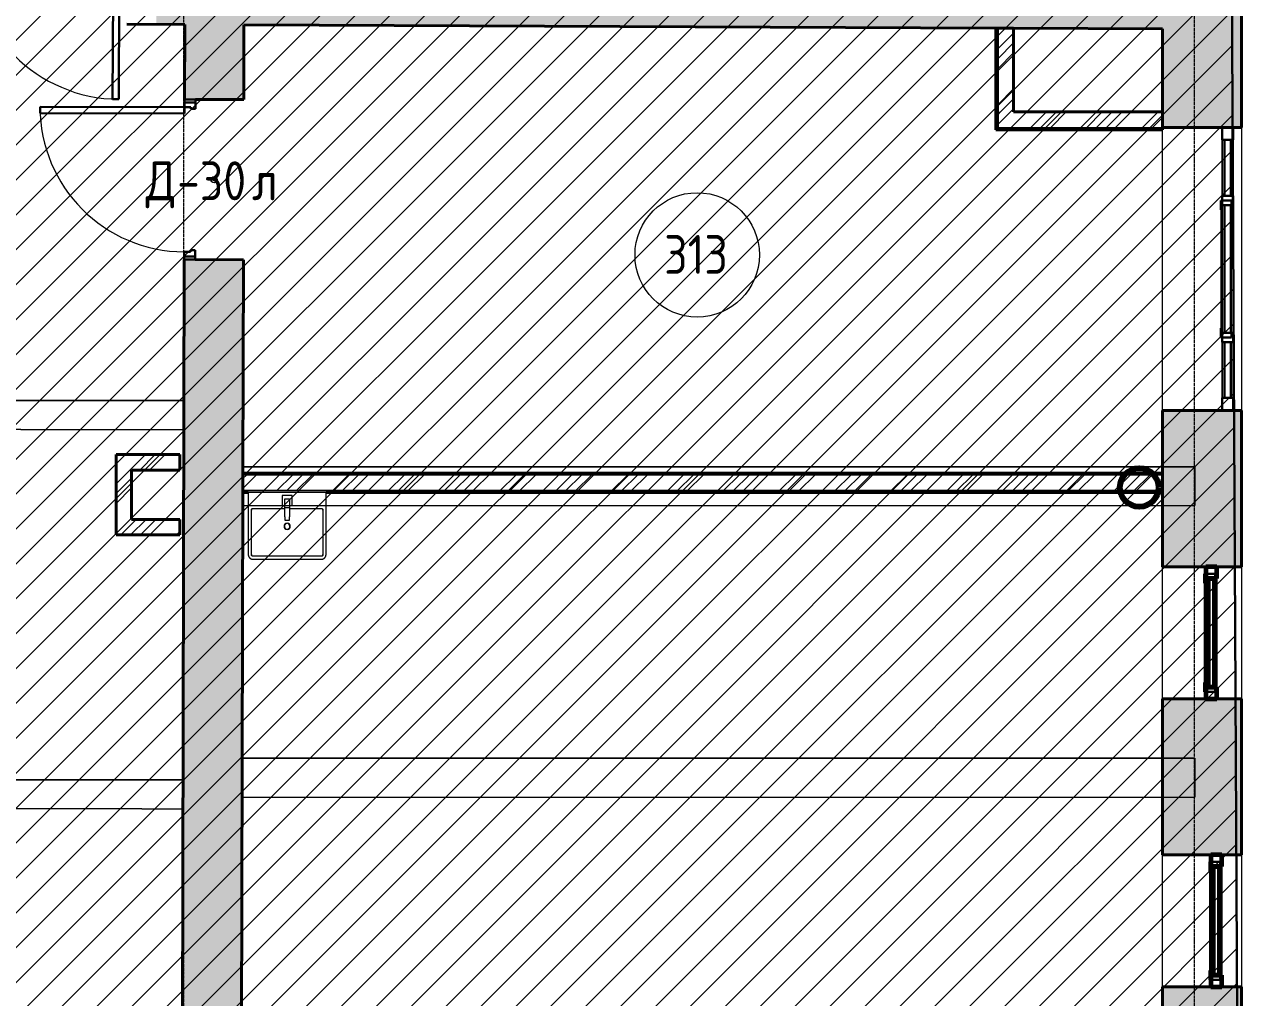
# Model space of a CAD drawing. Header units: millimetres. Extents: x -11886 to 379896, y -8130 to 47743.
# Drawn here: x 264362 to 272191, y 14271 to 20533 of the extents above; entities that cross this region are included whole.
import ezdxf

# ---------------------------------------------------------------- set-up
doc = ezdxf.new("R2010")
doc.units = ezdxf.units.MM
for name, pattern in [('ADSK_Линия сетки', [25, 20, -2.5, 0, -2.5]), ('ADSK_Сверху', [4.5, 3, -1.5]), ('ADSK_Снесено', [4.5, 3, -1.5])]:
    doc.linetypes.add(name, pattern=pattern)
for name, color, linetype, lineweight, true_color in [('_ Окна', 5, 'Continuous', 30, 0x0000ff), ('Витраж', 5, 'Continuous', 18, 0x0000ff), ('Двери', 5, 'Continuous', 18, 0x0000ff), ('Окна', 5, 'Continuous', 18, 0x0000ff), ('Панели витража', 5, 'Continuous', 18, 0x0000ff), ('планы со стояками отопление_dwg', 7, 'Continuous', 9, 0x767676), ('Сантехника', 5, 'Continuous', 18, 0x0000ff), ('Стены внутренние', 5, 'Continuous', 18, 0x0000ff), ('Стены наружные', 1, 'ADSK_Снесено', 18, 0xff0000), ('Стены штриховка', 5, 'Continuous', 18, 0x0000ff)]:
    doc.layers.add(name, color=color, linetype=linetype, lineweight=lineweight, true_color=true_color)
for name, color, linetype, lineweight in [('Каркас', 7, 'Continuous', 18), ('Марки дверей', 7, 'Continuous', 20), ('Марки помещений', 7, 'Continuous', 20), ('Оси', 7, 'Continuous', 9), ('стояки', 7, 'Continuous', 9)]:
    doc.layers.add(name, color=color, linetype=linetype, lineweight=lineweight)
doc.styles.add('GOST Common_2', font='GOST_Common.ttf', dxfattribs={"width": 0.9, "height": 250})
pattern_1 = [(45, (215977.25, 150), (-179.6051, 179.6051), []), (45, (216040.75, 150), (0, 359.2102), []), (45, (215913.75, 150), (0, 359.2102), [])]

# ---------------------------------------------------------------- blocks, each defined once
blk = doc.blocks.new('Прямоугольный импост - 70х20_60мм-1225109-03 План 3-го этажа')
at = {"layer": 'Витраж', "color": 161, "linetype": 'ADSK_Сверху', "true_color": 0xaaaaff}
for p, q in [((39644.1, 2341.7), (39644.1, 2271.7)), ((39724.1, 2341.7), (39644.1, 2341.7)), ((39724.1, 2271.7), (39644.1, 2271.7)), ((40114.1, 2341.7), (40084.1, 2341.7)), ((40114.1, 2271.7), (40084.1, 2271.7))]:
    blk.add_line(p, q, dxfattribs=at)
blk = doc.blocks.new('Прямоугольный импост - 70х20_60мм-1424711-03 План 3-го этажа')
at = {"layer": 'Витраж', "color": 161, "linetype": 'ADSK_Сверху', "true_color": 0xaaaaff}
for p, q in [((-80, 35), (0, 35)), ((0, 35), (0, -35)), ((0, -35), (-80, -35))]:
    blk.add_line(p, q, dxfattribs=at)
blk = doc.blocks.new('Прямоугольный импост - 70х20_60мм-1424712-03 План 3-го этажа')
at = {"layer": 'Витраж', "color": 161, "linetype": 'ADSK_Сверху', "true_color": 0xaaaaff}
for p, q in [((0, 35), (-80, 35)), ((0, -35), (0, 35)), ((-80, -35), (0, -35))]:
    blk.add_line(p, q, dxfattribs=at)
blk = doc.blocks.new('Прямоугольный импост - 70х20_60мм-1225111-03 План 3-го этажа')
at = {"layer": 'Витраж', "color": 161, "linetype": 'ADSK_Сверху', "true_color": 0xaaaaff}
for p, q in [((40144.1, 2341.7), (40114.1, 2341.7)), ((40144.1, 2271.7), (40114.1, 2271.7)), ((40994.1, 2341.7), (40964.1, 2341.7)), ((40994.1, 2271.7), (40964.1, 2271.7))]:
    blk.add_line(p, q, dxfattribs=at)
blk = doc.blocks.new('Витраж-тент со смещением вовне - 60мм 30 сдвиг-1466942-03 План 3-го этажа')
at = {"layer": '_ Окна', "color": 161, "linetype": 'ADSK_Сверху', "true_color": 0xaaaaff}
for p, q in [((-440, 25), (-440, -45)), ((-440, 25), (-410, 25)), ((-440, -45), (-440, 25)), ((440, 25), (410, 25)), ((440, -45), (440, 25)), ((440, -45), (440, 25)), ((-380, -45), (-440, -45)), ((-380, -35), (-380, -45)), ((380, -35), (380, -45)), ((380, -45), (440, -45))]:
    blk.add_line(p, q, dxfattribs=at)
at = {"layer": 'Окна', "color": 161, "linetype": 'ADSK_Сверху', "true_color": 0xaaaaff}
blk.add_line((-380, -45), (380, -45), dxfattribs=at)
blk = doc.blocks.new('Прямоугольный импост - 70х20_60мм-1225113-03 План 3-го этажа')
at = {"layer": 'Витраж', "color": 161, "linetype": 'ADSK_Сверху', "true_color": 0xaaaaff}
for p, q in [((41024.1, 2341.7), (40994.1, 2341.7)), ((41024.1, 2271.7), (40994.1, 2271.7)), ((41464.1, 2341.7), (41384.1, 2341.7)), ((41464.1, 2271.7), (41384.1, 2271.7)), ((41464.1, 2271.7), (41464.1, 2341.7))]:
    blk.add_line(p, q, dxfattribs=at)
blk = doc.blocks.new('Прямоугольный импост - 70х60мм-1424709-03 План 3-го этажа')
at = {"layer": 'Витраж', "color": 161, "linetype": 'ADSK_Сверху', "true_color": 0xaaaaff}
for p, q in [((-30, 35), (30, 35)), ((30, -35), (-30, -35))]:
    blk.add_line(p, q, dxfattribs=at)
blk = doc.blocks.new('Прямоугольный импост - 70х60мм-1225009-03 План 3-го этажа')
at = {"layer": 'Витраж', "color": 161, "linetype": 'ADSK_Сверху', "true_color": 0xaaaaff}
for p, q in [((41024.1, 2341.7), (41024.1, 2271.7)), ((41384.1, 2341.7), (41024.1, 2341.7)), ((41384.1, 2271.7), (41024.1, 2271.7)), ((41384.1, 2271.7), (41384.1, 2341.7))]:
    blk.add_line(p, q, dxfattribs=at)
blk = doc.blocks.new('Прямоугольный импост - 70х60мм-1242018-03 План 3-го этажа')
at = {"layer": 'Витраж', "color": 161, "linetype": 'ADSK_Сверху', "true_color": 0xaaaaff}
for p, q in [((40144.1, 2341.7), (40144.1, 2271.7)), ((40964.1, 2341.7), (40144.1, 2341.7)), ((40964.1, 2271.7), (40144.1, 2271.7)), ((40964.1, 2271.7), (40964.1, 2341.7))]:
    blk.add_line(p, q, dxfattribs=at)
blk = doc.blocks.new('Витраж-тент со смещением вовне - 60мм 30 сдвиг-1466964-03 План 3-го этажа')
at = {"layer": '_ Окна', "color": 161, "linetype": 'ADSK_Сверху', "true_color": 0xaaaaff}
for p, q in [((-379, 25), (-379, -45)), ((-379, 25), (-349, 25)), ((-379, -45), (-379, 25)), ((379, 25), (349, 25)), ((379, -45), (379, 25)), ((379, -45), (379, 25)), ((-319, -45), (-379, -45)), ((-319, -35), (-319, -45)), ((319, -35), (319, -45)), ((319, -45), (379, -45))]:
    blk.add_line(p, q, dxfattribs=at)
at = {"layer": 'Окна', "color": 161, "linetype": 'ADSK_Сверху', "true_color": 0xaaaaff}
blk.add_line((-319, -45), (319, -45), dxfattribs=at)
blk = doc.blocks.new('Прямоугольный импост - 70х20_56мм-1425354-03 План 3-го этажа')
at = {"layer": 'Витраж', "color": 161, "linetype": 'ADSK_Сверху', "true_color": 0xaaaaff}
for p, q in [((479.7, 2156.6), (409.7, 2156.6)), ((409.7, 2080.6), (409.7, 2156.6)), ((479.7, 2080.6), (479.7, 2156.6)), ((409.7, 1306.6), (409.7, 1382.6)), ((479.7, 1306.6), (479.7, 1382.6)), ((409.7, 1306.6), (479.7, 1306.6))]:
    blk.add_line(p, q, dxfattribs=at)
blk = doc.blocks.new('Прямоугольный импост - 70х20_56мм-1424848-03 План 3-го этажа')
at = {"layer": 'Витраж', "color": 161, "linetype": 'ADSK_Сверху', "true_color": 0xaaaaff}
for p, q in [((-76, 35), (0, 35)), ((0, 35), (0, -35)), ((0, -35), (-76, -35))]:
    blk.add_line(p, q, dxfattribs=at)
blk = doc.blocks.new('Прямоугольный импост - 70х20_56мм-1424849-03 План 3-го этажа')
at = {"layer": 'Витраж', "color": 161, "linetype": 'ADSK_Сверху', "true_color": 0xaaaaff}
for p, q in [((0, 35), (-76, 35)), ((0, -35), (0, 35)), ((-76, -35), (0, -35))]:
    blk.add_line(p, q, dxfattribs=at)
blk = doc.blocks.new('Прямоугольный импост - 70х60мм-1425356-03 План 3-го этажа')
at = {"layer": 'Витраж', "color": 161, "linetype": 'ADSK_Сверху', "true_color": 0xaaaaff}
for p, q in [((479.7, 2080.6), (409.7, 2080.6)), ((409.7, 1382.6), (409.7, 2080.6)), ((479.7, 1382.6), (479.7, 2080.6)), ((409.7, 1382.6), (479.7, 1382.6))]:
    blk.add_line(p, q, dxfattribs=at)
blk = doc.blocks.new('Системная панель - _AR_Стекло_40мм_привязка по центру-V186-03 План 3-го этажа')
at = {"layer": 'Панели витража', "lineweight": 30}
for p, q in [((180, 20), (-180, 20)), ((-180, 20), (-180, -20)), ((180, -20), (180, 20)), ((-180, -20), (180, -20))]:
    blk.add_line(p, q, dxfattribs=at)
blk = doc.blocks.new('Прямоугольный импост - 70х40_60мм-V10-03 План 3-го этажа')
at = {"layer": 'Витраж'}
for p, q in [((41024.1, 2341.7), (41384.1, 2341.7)), ((41024.1, 2271.7), (41384.1, 2271.7))]:
    blk.add_line(p, q, dxfattribs=at)
blk = doc.blocks.new('Прямоугольный импост - 70х20_60мм-V187-03 План 3-го этажа')
at = {"layer": 'Витраж', "lineweight": 30}
for p, q in [((-80, 35), (0, 35)), ((-80, -35), (-80, 35)), ((0, 35), (0, -35)), ((0, -35), (-80, -35))]:
    blk.add_line(p, q, dxfattribs=at)
blk = doc.blocks.new('Прямоугольный импост - 70х20_60мм-V188-03 План 3-го этажа')
at = {"layer": 'Витраж', "lineweight": 30}
for p, q in [((0, 35), (-80, 35)), ((-80, 35), (-80, -35)), ((0, -35), (0, 35)), ((-80, -35), (0, -35))]:
    blk.add_line(p, q, dxfattribs=at)
blk = doc.blocks.new('Прямоугольный импост - 70х40_60мм-V66-03 План 3-го этажа')
at = {"layer": 'Витраж'}
for p, q in [((-6012, 11415.4), (-6012, 11055.4)), ((-5942, 11415.4), (-5942, 11055.4))]:
    blk.add_line(p, q, dxfattribs=at)
blk = doc.blocks.new('Системная панель - _AR_Стекло_40мм_привязка по центру-V190-03 План 3-го этажа')
at = {"layer": 'Панели витража', "lineweight": 30}
for p, q in [((410, 20), (-410, 20)), ((-410, 20), (-410, -20)), ((410, -20), (410, 20)), ((-410, -20), (410, -20))]:
    blk.add_line(p, q, dxfattribs=at)
blk = doc.blocks.new('Прямоугольный импост - 70х40_60мм-1229822-03 План 3-го этажа')
at = {"layer": 'Витраж'}
for p, q in [((40144.1, 2341.7), (40964.1, 2341.7)), ((40144.1, 2271.7), (40964.1, 2271.7))]:
    blk.add_line(p, q, dxfattribs=at)
blk = doc.blocks.new('Прямоугольный импост - 70х60мм-V189-03 План 3-го этажа')
at = {"layer": 'Витраж', "lineweight": 30}
for p, q in [((-30, 35), (30, 35)), ((-30, -35), (-30, 35)), ((30, 35), (30, -35)), ((30, -35), (-30, -35))]:
    blk.add_line(p, q, dxfattribs=at)
blk = doc.blocks.new('Системная панель - _AR_Стекло_40мм_привязка по центру-V191-03 План 3-го этажа')
at = {"layer": 'Панели витража', "color": 1, "lineweight": 60, "true_color": 0xff0000}
for p, q in [((349, 20), (-349, 20)), ((-349, 20), (-349, -20)), ((349, -20), (349, 20)), ((-349, -20), (349, -20))]:
    blk.add_line(p, q, dxfattribs=at)
blk = doc.blocks.new('Прямоугольный импост - 70х40_56мм-V74-03 План 3-го этажа')
at = {"layer": 'Витраж'}
for p, q in [((-6013.4, 15158.1), (-6013.4, 14460.1)), ((-5943.4, 15158.1), (-5943.4, 14460.1))]:
    blk.add_line(p, q, dxfattribs=at)
blk = doc.blocks.new('Прямоугольный импост - 70х20_56мм-V192-03 План 3-го этажа')
at = {"layer": 'Витраж', "color": 1, "lineweight": 60, "true_color": 0xff0000}
for p, q in [((-76, 35), (0, 35)), ((-76, -35), (-76, 35)), ((0, 35), (0, -35)), ((0, -35), (-76, -35))]:
    blk.add_line(p, q, dxfattribs=at)
blk = doc.blocks.new('Прямоугольный импост - 70х20_56мм-V193-03 План 3-го этажа')
at = {"layer": 'Витраж', "color": 1, "lineweight": 60, "true_color": 0xff0000}
for p, q in [((0, 35), (-76, 35)), ((-76, 35), (-76, -35)), ((0, -35), (0, 35)), ((-76, -35), (0, -35))]:
    blk.add_line(p, q, dxfattribs=at)
blk = doc.blocks.new('Прямоугольный импост - 70х40_56мм-1425355-03 План 3-го этажа')
at = {"layer": 'Витраж'}
for p, q in [((409.7, 2080.6), (409.7, 1382.6)), ((479.7, 2080.6), (479.7, 1382.6))]:
    blk.add_line(p, q, dxfattribs=at)
blk = doc.blocks.new('AC_Дверь_Однопольная - Д-30л 1030х2200h-1983144-03 План 3-го этажа')
at = {"layer": 'Двери', "lineweight": 30}
for p, q in [((465, 1120), (425, 1120)), ((425, 1120), (425, 190)), ((465, 190), (465, 1120)), ((-495, 190), (-515, 190)), ((-515, 190), (-515, 120)), ((-465, 190), (-495, 190)), ((-495, 190), (-495, 120)), ((-495, 120), (-495, 190)), ((-465, 150), (-465, 190)), ((425, 190), (465, 190)), ((495, 190), (465, 190)), ((465, 190), (465, 150)), ((495, 120), (495, 190)), ((515, 190), (495, 190)), ((495, 190), (495, 120)), ((515, 120), (515, 190)), ((-515, 120), (-495, 120)), ((-495, 120), (-455, 120)), ((-455, 150), (-465, 150)), ((-455, 120), (-455, 150)), ((465, 150), (455, 150)), ((455, 150), (455, 120)), ((455, 120), (495, 120)), ((495, 120), (515, 120))]:
    blk.add_line(p, q, dxfattribs=at)
at = {"layer": 'Двери'}
blk.add_arc((465, 190), 930, 90, 180, dxfattribs=at)
blk = doc.blocks.new('AC_Дверь_Двупольная - Д-31 2000х2200h-2039733-03 План 3-го этажа')
at = {"layer": 'Двери', "lineweight": 30}
for p, q in [((-950, 738), (-910, 738)), ((-950, -212), (-950, 738)), ((-910, 738), (-910, -212)), ((950, 738), (910, 738)), ((910, 738), (910, -212)), ((950, -212), (950, 738)), ((-1000, -212), (-980, -212)), ((-1000, -282), (-1000, -212)), ((-980, -212), (-950, -212)), ((-980, -282), (-980, -212)), ((-980, -212), (-980, -282)), ((-910, -212), (-950, -212)), ((-950, -212), (-950, -252)), ((910, -212), (950, -212)), ((980, -212), (950, -212)), ((950, -212), (950, -252)), ((980, -282), (980, -212)), ((1000, -212), (980, -212)), ((980, -212), (980, -282)), ((1000, -282), (1000, -212)), ((-980, -282), (-1000, -282)), ((-940, -282), (-980, -282)), ((-950, -252), (-940, -252)), ((-940, -252), (-940, -282)), ((950, -252), (940, -252)), ((940, -252), (940, -282)), ((940, -282), (980, -282)), ((980, -282), (1000, -282))]:
    blk.add_line(p, q, dxfattribs=at)
at = {"layer": 'Двери'}
for centre, start, end in [((-950, -212), 360, 90), ((950, -212), 90, 180)]:
    blk.add_arc(centre, 950, start, end, dxfattribs=at)
blk = doc.blocks.new('Parametric_Porcelain_bathroom_sink_20774 - 500х430мм-2098799-03 План 3-го этажа')
at = {"layer": 'Сантехника'}
for p, q in [((-125, 412), (-125, 12)), ((-105, 125.2), (-105, 412)), ((345, 442), (-95, 442)), ((-95, 422), (345, 422)), ((355, 412), (355, 125.2)), ((375, 12), (375, 412)), ((140, 191.1), (110, 191.1)), ((110, 191.1), (110, 168.1)), ((140, 191.1), (110, 191.1)), ((110, 108.5), (110, 168.1)), ((140, 168.1), (140, 191.1)), ((140, 168.1), (140, 108.5)), ((110, 115.2), (-95, 115.2)), ((93.2, 93.2), (93.2, 33.6)), ((110, 95.1), (95.1, 95.1)), ((110, 73.5), (110, 108.5)), ((140, 108.5), (110, 108.5)), ((345, 115.2), (140, 115.2)), ((140, 108.5), (140, 73.5)), ((154.6, 95.1), (140, 95.1)), ((156.5, 33.6), (156.5, 93.2)), ((-125, 12), (-120, 12)), ((-120, 12), (-115, 12)), ((-115, 12), (365, 12)), ((94.7, 32.1), (155, 32.1)), ((110, 53.5), (110, 73.5)), ((140, 53.5), (110, 53.5)), ((140, 73.5), (140, 53.5)), ((365, 12), (370, 12)), ((370, 12), (375, 12))]:
    blk.add_line(p, q, dxfattribs=at)
at = {"layer": 'Сантехника', "flags": 128}
for points in [[(-95, 442), (-96.2, 442), (-97.4, 441.9), (-98.6, 441.8), (-99.8, 441.6), (-101, 441.4), (-102.1, 441.1), (-103.3, 440.8), (-104.4, 440.5), (-105.6, 440.1), (-106.7, 439.6), (-107.8, 439.1), (-108.9, 438.6), (-109.9, 438), (-110.9, 437.4), (-111.9, 436.8), (-112.9, 436.1), (-113.9, 435.3), (-114.8, 434.6), (-115.7, 433.7), (-116.5, 432.9), (-117.3, 432), (-118.1, 431.1), (-118.9, 430.2), (-119.6, 429.2), (-120.2, 428.2), (-120.9, 427.2), (-121.5, 426.1), (-122, 425.1), (-122.5, 424), (-123, 422.9), (-123.4, 421.7), (-123.7, 420.6), (-124.1, 419.4), (-124.3, 418.3), (-124.6, 417.1), (-124.7, 415.9), (-124.9, 414.7), (-125, 413.5), (-125, 412.3), (-125, 412)], [(-105, 412), (-105, 412.4), (-105, 412.8), (-104.9, 413.2), (-104.9, 413.6), (-104.8, 414), (-104.7, 414.4), (-104.6, 414.8), (-104.5, 415.1), (-104.4, 415.5), (-104.2, 415.9), (-104, 416.3), (-103.9, 416.6), (-103.7, 417), (-103.5, 417.3), (-103.3, 417.6), (-103, 418), (-102.8, 418.3), (-102.5, 418.6), (-102.2, 418.9), (-102, 419.2), (-101.7, 419.4), (-101.4, 419.7), (-101.1, 420), (-100.7, 420.2), (-100.4, 420.4), (-100.1, 420.6), (-99.7, 420.8), (-99.4, 421), (-99, 421.2), (-98.6, 421.3), (-98.2, 421.5), (-97.9, 421.6), (-97.5, 421.7), (-97.1, 421.8), (-96.7, 421.9), (-96.3, 421.9), (-95.9, 422), (-95.5, 422), (-95.1, 422), (-95, 422)], [(-104.9, 413.3), (-105, 412.9), (-105, 412.5), (-105, 412.1), (-105, 412)], [(-101, 420), (-101.3, 419.8), (-101.6, 419.5), (-101.9, 419.2), (-102.2, 419), (-102.4, 418.7)], [(-95, 422), (-95.4, 422), (-95.8, 422), (-96.2, 421.9), (-96.6, 421.9)], [(375, 412), (375, 413.2), (374.9, 414.4), (374.8, 415.6), (374.6, 416.8), (374.4, 418), (374.1, 419.1), (373.8, 420.3), (373.5, 421.4), (373.1, 422.6), (372.6, 423.7), (372.1, 424.8), (371.6, 425.9), (371, 426.9), (370.4, 427.9), (369.8, 428.9), (369.1, 429.9), (368.3, 430.9), (367.6, 431.8), (366.7, 432.7), (365.9, 433.5), (365, 434.3), (364.1, 435.1), (363.2, 435.9), (362.2, 436.6), (361.2, 437.2), (360.2, 437.9), (359.1, 438.5), (358.1, 439), (357, 439.5), (355.9, 440), (354.7, 440.4), (353.6, 440.7), (352.4, 441.1), (351.3, 441.3), (350.1, 441.6), (348.9, 441.7), (347.7, 441.9), (346.5, 442), (345.3, 442), (345, 442)], [(346.3, 421.9), (345.9, 422), (345.5, 422), (345.1, 422), (345, 422)], [(345, 422), (345.4, 422), (345.8, 422), (346.2, 421.9), (346.6, 421.9), (347, 421.8), (347.4, 421.7), (347.8, 421.6), (348.1, 421.5), (348.5, 421.4), (348.9, 421.2), (349.3, 421), (349.6, 420.9), (350, 420.7), (350.3, 420.5), (350.6, 420.3), (351, 420), (351.3, 419.8), (351.6, 419.5), (351.9, 419.2), (352.2, 419), (352.4, 418.7), (352.7, 418.4), (353, 418.1), (353.2, 417.7), (353.4, 417.4), (353.6, 417.1), (353.8, 416.7), (354, 416.4), (354.2, 416), (354.3, 415.6), (354.5, 415.2), (354.6, 414.9), (354.7, 414.5), (354.8, 414.1), (354.9, 413.7), (354.9, 413.3), (355, 412.9), (355, 412.5), (355, 412.1), (355, 412)], [(353, 418), (352.8, 418.3), (352.5, 418.6), (352.2, 418.9), (352, 419.2), (351.7, 419.4)], [(355, 412), (355, 412.4), (355, 412.8), (354.9, 413.2), (354.9, 413.6)], [(-105, 125.2), (-105, 124.8), (-105, 124.4), (-104.9, 124), (-104.9, 123.6)], [(-95, 115.2), (-95.4, 115.2), (-95.8, 115.2), (-96.2, 115.2), (-96.6, 115.3), (-97, 115.4), (-97.4, 115.5), (-97.8, 115.6), (-98.1, 115.7), (-98.5, 115.8), (-98.9, 116), (-99.3, 116.1), (-99.6, 116.3), (-100, 116.5), (-100.3, 116.7), (-100.6, 116.9), (-101, 117.2), (-101.3, 117.4), (-101.6, 117.7), (-101.9, 117.9), (-102.2, 118.2), (-102.4, 118.5), (-102.7, 118.8), (-103, 119.1), (-103.2, 119.4), (-103.4, 119.8), (-103.6, 120.1), (-103.8, 120.5), (-104, 120.8), (-104.2, 121.2), (-104.3, 121.5), (-104.5, 121.9), (-104.6, 122.3), (-104.7, 122.7), (-104.8, 123.1), (-104.9, 123.5), (-104.9, 123.9), (-105, 124.3), (-105, 124.7), (-105, 125.1), (-105, 125.2)], [(-103, 119.2), (-102.8, 118.9), (-102.5, 118.6), (-102.2, 118.3), (-102, 118), (-101.7, 117.7)], [(-96.3, 115.3), (-95.9, 115.2), (-95.5, 115.2), (-95.1, 115.2), (-95, 115.2)], [(355, 125.2), (355, 124.8), (355, 124.4), (354.9, 124), (354.9, 123.6), (354.8, 123.2), (354.7, 122.8), (354.6, 122.4), (354.5, 122), (354.4, 121.6), (354.2, 121.3), (354, 120.9), (353.9, 120.6), (353.7, 120.2), (353.5, 119.9), (353.3, 119.5), (353, 119.2), (352.8, 118.9), (352.5, 118.6), (352.2, 118.3), (352, 118), (351.7, 117.7), (351.4, 117.5), (351.1, 117.2), (350.7, 117), (350.4, 116.8), (350.1, 116.5), (349.7, 116.4), (349.4, 116.2), (349, 116), (348.6, 115.9), (348.2, 115.7), (347.9, 115.6), (347.5, 115.5), (347.1, 115.4), (346.7, 115.3), (346.3, 115.3), (345.9, 115.2), (345.5, 115.2), (345.1, 115.2), (345, 115.2)], [(345, 115.2), (345.4, 115.2), (345.8, 115.2), (346.2, 115.2), (346.6, 115.3)], [(351, 117.2), (351.3, 117.4), (351.6, 117.7), (351.9, 117.9), (352.2, 118.2), (352.4, 118.5)], [(354.9, 123.9), (355, 124.3), (355, 124.7), (355, 125.1), (355, 125.2)]]:
    blk.add_lwpolyline(points, dxfattribs=at)
at = {"layer": 'Сантехника'}
for centre, radius, start, end in [((125, 230), 20, 0, 180), ((125, 230), 18.2, 95.84531, 146.66266), ((125, 230), 18.2, 85.13096, 94.18327), ((125, 230), 18.2, 52.75928, 62.71908), ((125, 230), 16.3, 36.87489, 45), ((125, 230), 16.3, 36.87489, 45), ((125, 230), 18.2, 45, 49.4056), ((125, 230), 18.2, 28.98332, 39.73377), ((125, 230), 16.3, 0, 18.62064), ((125, 230), 16.3, 0, 18.62064), ((125, 230), 20, 180, 360), ((125, 230), 18.2, 165.15778, 180), ((125, 230), 18.2, 180, 188.25201), ((125, 230), 16.3, 175.36727, 180), ((125, 230), 16.3, 175.36727, 180), ((125, 230), 16.3, 180, 198.62064), ((125, 230), 16.3, 180, 198.62064), ((125, 230), 18.2, 208.98332, 219.73377), ((125, 230), 16.3, 216.87489, 225), ((125, 230), 16.3, 216.87489, 225), ((125, 230), 18.2, 225, 229.4056), ((125, 230), 18.2, 232.75928, 242.71908), ((125, 230), 18.2, 265.13096, 274.18327), ((125, 230), 18.2, 275.84531, 326.66266), ((125, 230), 16.3, 355.36727, 360), ((125, 230), 16.3, 355.36727, 360), ((125, 230), 18.2, 345.15778, 360), ((125, 230), 18.2, 0, 11.34075), ((95.1, 93.2), 1.87, 90, 180), ((95.1, 93.2), 1.87, 120, 150), ((95.1, 93.2), 1.87, 120, 150), ((95.1, 93.2), 1.87, 120, 150), ((154.6, 93.2), 1.87, 0, 90), ((154.6, 93.2), 1.87, 30, 60), ((154.6, 93.2), 1.87, 30, 60), ((154.6, 93.2), 1.87, 30, 60), ((94.7, 33.6), 1.49, 180, 270), ((155, 33.6), 1.49, 270, 360)]:
    blk.add_arc(centre, radius, start, end, dxfattribs=at)
blk = doc.blocks.new('планы со стояками отопление_dwg-1484427-03 План 3-го этажа')
at = {"layer": 'стояки', "color": 246, "lineweight": 80, "true_color": 0x7f001f}
blk.add_circle((226654.3, 341019.8), 124.3, dxfattribs=at)
blk = doc.blocks.new('ADSK_Марка_Помещение_ОдноЗначение - Номер-247393-03 План 3-го этажа')
at = {"layer": 'Марки помещений'}
blk.add_circle((0, 0), 4, dxfattribs=at)
blk = doc.blocks.new('ADSK_Марка_Дверь - Типоразмер_ADSK_Марка-58376-03 План 3-го этажа')
at = {"layer": 'Марки дверей', "lineweight": 9}
blk.add_circle((0, 0), 0.2, dxfattribs=at)

msp = doc.modelspace()

# ---------------------------------------------------------------- hatches: boundary and pattern name
at = {"lineweight": 13, "true_color": 0x636466, "transparency": 33554559}
h = msp.add_hatch(dxfattribs=at)
h.set_pattern_fill('ANSI31', color=251, scale=50)
h.set_pattern_definition([(45, (215977.25, 85026.59), (-112.2532, 112.2532), [])])
h.paths.add_polyline_path([(265910.66, 8682.3), (272191.2, 8682.3), (272009.87, 43909.21), (262010.47, 43909.21), (262010.47, 21084.06), (262697.11, 21054.57), (262698.93, 11328.12), (216748.38, 11328.12), (216748.38, 8679.25), (216267.75, 8679.25), (216267.75, 456.79), (224250.25, 422.02), (224250.25, 2336.48), (234949.9, 2336.48), (234949.9, -2582.57), (247313.65, -2582.57), (247313.65, 2335.74), (258014.19, 2256.79), (258014.19, 300.23), (265910.66, 300.23)])
at = {"layer": 'Стены внутренние', "true_color": 0xc0c0c0}
h = msp.add_hatch(color=9, dxfattribs=at)
h.paths.add_polyline_path([(265376.4, 12761.31), (265756.41, 12766.47), (265770.39, 19018.94), (265390.39, 19018.94), (265376.56, 12831.74)])
h.paths.add_polyline_path([(265772.69, 20048.94), (265773.77, 20530.81), (265393.77, 20532.57), (265393.77, 20049.79), (265770.39, 20048.95)])
at = {"layer": 'Стены внутренние', "lineweight": 9}
h = msp.add_hatch(dxfattribs=at)
h.set_pattern_fill('FP_1', color=256, style=0, pattern_type=2)
h.set_pattern_definition(pattern_1)
h.paths.add_polyline_path([(270724.45, 19969.53), (270724.45, 20507.96), (270624.45, 20508.42), (270624.45, 19969.53)])
h = msp.add_hatch(dxfattribs=at)
h.set_pattern_fill('FP_1', color=256, style=0, pattern_type=2)
h.set_pattern_definition(pattern_1)
h.paths.add_polyline_path([(271681.2, 19869.53), (271681.2, 19969.53), (270624.45, 19969.53), (270624.45, 19869.53), (271646.6, 19869.53)])
h = msp.add_hatch(dxfattribs=at)
h.set_pattern_fill('FP_1', color=256, style=0, pattern_type=2)
h.set_pattern_definition(pattern_1)
h.paths.add_polyline_path([(264951.66, 17665.94), (265362.52, 17665.94), (265362.52, 17765.94), (264951.66, 17765.94), (264951.66, 17684.49)])
h = msp.add_hatch(dxfattribs=at)
h.set_pattern_fill('FP_1', color=256, style=0, pattern_type=2)
h.set_pattern_definition(pattern_1)
h.paths.add_polyline_path([(265051.66, 17347.94), (265051.66, 17665.94), (264951.66, 17665.94), (264951.66, 17347.94)])
h = msp.add_hatch(dxfattribs=at)
h.set_pattern_fill('FP_1', color=256, style=0, pattern_type=2)
h.set_pattern_definition(pattern_1)
h.paths.add_polyline_path([(269641.76, 17533.7), (271681.2, 17533.7), (271681.2, 17633.7), (265767.29, 17633.7), (265767.07, 17533.7), (267858.02, 17533.7)])
h = msp.add_hatch(dxfattribs=at)
h.set_pattern_fill('FP_1', color=256, style=0, pattern_type=2)
h.set_pattern_definition(pattern_1)
h.paths.add_polyline_path([(265362.52, 17247.94), (265362.52, 17347.94), (264951.66, 17347.94), (264951.66, 17247.94)])
at = {"layer": 'Стены наружные', "linetype": 'Continuous', "true_color": 0xc0c0c0}
msp.add_hatch(color=9, dxfattribs=at).paths.add_polyline_path([(271681.2, 20503.54), (271681.2, 21013.54), (265213.69, 21043.41), (265211.34, 20533.41), (269065.9, 20515.61)])
h = msp.add_hatch(color=9, dxfattribs=at)
h.paths.add_polyline_path([(271852.66, 9192.3), (272191.2, 9192.3), (272191.2, 9694.17), (271681.2, 9694.17), (271681.2, 9192.3), (271852.2, 9192.3)])
h.paths.add_polyline_path([(271945.1, 11514.17), (272191.2, 11514.17), (272191.2, 12485.74), (271681.2, 12485.74), (271681.2, 11514.17), (271852.66, 11514.17)])
h.paths.add_polyline_path([(271837.67, 13335.74), (272191.2, 13335.74), (272191.2, 14340.9), (271681.2, 14340.9), (271681.2, 13335.74)])
h.paths.add_polyline_path([(271852.66, 15190.9), (272191.2, 15190.9), (272191.2, 16193.2), (271681.2, 16193.2), (271681.2, 15190.9), (271831.17, 15190.9)])
h.paths.add_polyline_path([(271852.66, 17043.2), (272191.2, 17043.2), (272191.2, 18049.21), (271681.2, 18049.21), (271681.2, 17043.2), (271824.68, 17043.2)])
h.paths.add_polyline_path([(271814.78, 19869.21), (272191.2, 19869.21), (272191.2, 21011.19), (271681.2, 21013.54), (271681.2, 19869.21)])

# ---------------------------------------------------------------- linework, layer by layer
at = {"color": 251, "lineweight": 30, "true_color": 0x636466}
msp.add_lwpolyline([(262010.47, 21084.06), (262010.47, 43909.21), (272009.87, 43909.21), (272191.2, 8682.3), (265910.66, 8682.3), (265910.66, 300.23), (258014.19, 300.23), (258014.19, 2256.79), (247213.23, 2336.48), (247313.65, 2335.74), (247313.65, -2582.57), (234949.9, -2582.57), (234949.9, 2336.48), (224250.25, 2336.48), (224250.25, 422.02), (216267.75, 456.79), (216267.75, 8679.25)], dxfattribs=at)
at = {"layer": 'Каркас', "color": 253, "linetype": 'ADSK_Сверху', "true_color": 0xb2b2b2}
for p, q in [((265388.36, 18112.64), (262697.11, 18113.8)), ((265387.94, 17927.14), (265388.36, 18112.64)), ((262697.11, 17928.3), (265387.94, 17927.14)), ((265767.41, 17686.97), (265766.85, 17436.97)), ((271889.24, 17686.97), (265767.41, 17686.97)), ((271889.24, 17686.97), (271889.24, 17436.97)), ((265766.85, 17436.97), (271889.24, 17436.97)), ((265763.22, 15812.03), (265762.66, 15562.03)), ((271889.24, 15812.03), (265763.22, 15812.03)), ((271889.24, 15812.03), (271889.24, 15562.03)), ((265382.91, 15672.65), (262697.11, 15673.8)), ((265382.49, 15487.15), (265382.91, 15672.65)), ((265762.66, 15562.03), (271889.24, 15562.03)), ((262697.11, 15488.3), (265382.49, 15487.15))]:
    msp.add_line(p, q, dxfattribs=at)
at = {"layer": 'Каркас', "color": 253, "linetype": 'ADSK_Сверху', "true_color": 0xaaaaaa}
for p, q in [((262697.11, 18113.8), (265388.36, 18112.64)), ((265388.36, 18112.64), (265387.94, 17927.14)), ((262697.11, 17928.3), (265387.94, 17927.14)), ((265766.85, 17436.97), (265767.41, 17686.97)), ((265767.41, 17686.97), (271889.24, 17686.97)), ((271889.24, 17436.97), (271889.24, 17686.97)), ((265766.85, 17436.97), (271889.24, 17436.97)), ((265762.66, 15562.03), (265763.22, 15812.03)), ((265763.22, 15812.03), (271889.24, 15812.03)), ((271889.24, 15562.03), (271889.24, 15812.03)), ((262697.11, 15673.8), (265382.91, 15672.65)), ((265382.91, 15672.65), (265382.49, 15487.15)), ((265762.66, 15562.03), (271889.24, 15562.03)), ((262697.11, 15488.3), (265382.49, 15487.15))]:
    msp.add_line(p, q, dxfattribs=at)
at = {"layer": 'Оси', "linetype": 'ADSK_Линия сетки'}
for p, q in [((265387.16, -5309.21), (265387.16, 44684.79)), ((271887.16, -4834.79), (271887.16, 44684.79))]:
    msp.add_line(p, q, dxfattribs=at)
at = {"layer": 'Стены внутренние', "color": 18, "lineweight": 40, "true_color": 0x000000}
for p, q in [((265393.77, 20532.57), (265392.69, 20049.79)), ((265772.69, 20048.94), (265773.77, 20530.81)), ((270609.45, 20508.49), (270609.45, 19854.53)), ((270724.45, 20507.96), (270609.45, 20508.49)), ((270724.45, 19969.53), (270724.45, 20507.96)), ((265462.69, 20049.63), (265772.69, 20048.94)), ((271681.2, 19969.53), (270724.45, 19969.53)), ((271681.2, 19869.53), (271681.2, 19969.53)), ((270609.45, 19854.53), (271681.2, 19854.53)), ((271681.2, 19854.53), (271681.2, 19869.21)), ((265390.39, 19019.79), (265377.25, 13141.36)), ((265770.39, 19018.94), (265460.39, 19019.64)), ((265767.32, 17645.7), (265770.39, 19018.94)), ((264951.66, 17765.94), (264951.66, 17247.94)), ((265362.52, 17765.94), (264951.66, 17765.94)), ((265362.52, 17665.94), (265362.52, 17765.94)), ((265051.66, 17347.94), (265051.66, 17665.94)), ((265051.66, 17665.94), (265362.52, 17665.94)), ((265767.31, 17643.7), (265767.04, 17523.7)), ((271681.2, 17645.7), (265767.32, 17645.7)), ((271681.2, 17523.7), (271681.2, 17643.7)), ((265756.41, 12766.47), (265767.04, 17521.7)), ((265767.04, 17521.7), (265802.21, 17521.7)), ((266301.87, 17521.7), (271681.2, 17521.7)), ((265362.52, 17347.94), (265051.66, 17347.94)), ((265362.52, 17247.94), (265362.52, 17347.94)), ((264951.66, 17247.94), (265362.52, 17247.94))]:
    msp.add_line(p, q, dxfattribs=at)
at = {"layer": 'Стены внутренние', "color": 18, "linetype": 'ADSK_Сверху', "true_color": 0x000000}
for p, q in [((270609.45, 20508.49), (270609.45, 20069.21)), ((270609.45, 20508.49), (270724.45, 20507.96)), ((270724.45, 20070.5), (270724.45, 20507.96))]:
    msp.add_line(p, q, dxfattribs=at)
at = {"layer": 'Стены наружные', "color": 18, "linetype": 'Continuous', "lineweight": 40, "true_color": 0x000000}
for p, q in [((272191.2, 19869.21), (272191.2, 21011.19)), ((265021.33, 20534.29), (265393.77, 20532.57)), ((265773.77, 20530.81), (270609.45, 20508.49)), ((270724.45, 20507.96), (271681.2, 20503.54)), ((271681.2, 20503.54), (271681.2, 19969.53)), ((271681.2, 19869.21), (272191.2, 19869.21)), ((272191.2, 18049.21), (271681.2, 18049.21)), ((271681.2, 18049.21), (271681.2, 17645.7)), ((272191.2, 17043.2), (272191.2, 18049.21)), ((271681.2, 17521.7), (271681.2, 17043.2)), ((271681.2, 17043.2), (272191.2, 17043.2)), ((272191.2, 16193.2), (271681.2, 16193.2)), ((271681.2, 16193.2), (271681.2, 15190.9)), ((272191.2, 15190.9), (272191.2, 16193.2)), ((271681.2, 15190.9), (272191.2, 15190.9)), ((272191.2, 14340.9), (271681.2, 14340.9)), ((271681.2, 14340.9), (271681.2, 13335.74)), ((272191.2, 13335.74), (272191.2, 14340.9))]:
    msp.add_line(p, q, dxfattribs=at)
at = {"layer": 'Стены наружные', "color": 18, "linetype": 'Continuous', "true_color": 0x000000}
for p, q in [((271681.2, 18049.21), (271681.2, 19854.53)), ((272191.2, 19869.21), (272191.2, 18049.21)), ((271681.2, 16193.2), (271681.2, 17043.2)), ((272191.2, 17043.2), (272191.2, 16193.2)), ((271681.2, 14340.9), (271681.2, 15190.9)), ((272191.2, 15190.9), (272191.2, 14340.9))]:
    msp.add_line(p, q, dxfattribs=at)
at = {"layer": 'Стены штриховка'}
for p, q in [((270618.45, 20508.45), (270618.45, 19863.53)), ((270624.45, 20508.42), (270624.45, 19869.53)), ((270618.45, 19863.53), (271681.2, 19863.53)), ((270624.45, 19869.53), (271681.2, 19869.53)), ((271681.2, 19869.21), (271681.2, 19869.53)), ((271681.2, 17633.7), (265767.29, 17633.7)), ((265767.32, 17645.7), (265767.31, 17643.7)), ((271681.2, 17643.7), (265767.31, 17643.7)), ((271681.2, 17643.7), (271681.2, 17645.7)), ((271681.2, 17523.7), (265767.04, 17523.7)), ((265767.04, 17523.7), (265767.04, 17521.7)), ((271681.2, 17533.7), (265767.07, 17533.7)), ((271681.2, 17521.7), (271681.2, 17523.7))]:
    msp.add_line(p, q, dxfattribs=at)

# ---------------------------------------------------------------- block references
at = {"layer": '_ Окна', "color": 161, "linetype": 'ADSK_Сверху', "true_color": 0xaaaaff}
for name, p, rotation in [('Витраж-тент со смещением вовне - 60мм 30 сдвиг-1466942-03 План 3-го этажа', (272101.37, 18959.21), 270.0000000000002), ('Витраж-тент со смещением вовне - 60мм 30 сдвиг-1466964-03 План 3-го этажа', (271995.67, 16618.2), 270.0000000000003), ('Витраж-тент со смещением вовне - 60мм 30 сдвиг-1466964-03 План 3-го этажа', (272028.33, 14765.9), 270.0000000000003)]:
    msp.add_blockref(name, p, dxfattribs=dict(at, rotation=rotation))
at = {"layer": 'Витраж', "color": 161, "linetype": 'ADSK_Сверху', "true_color": 0xaaaaff}
for name, p, rotation in [('Прямоугольный импост - 70х20_60мм-1424712-03 План 3-го этажа', (272101.37, 19869.21), 90.00000000000024), ('Прямоугольный импост - 70х20_60мм-1225113-03 План 3-го этажа', (274408.04, -21594.89), 90), ('Прямоугольный импост - 70х60мм-1225009-03 План 3-го этажа', (274408.04, -21594.89), 90), ('Прямоугольный импост - 70х20_60мм-1225111-03 План 3-го этажа', (274408.04, -21594.89), 90.00000000000058), ('Прямоугольный импост - 70х60мм-1242018-03 План 3-го этажа', (274408.04, -21594.89), 90.00000000000058), ('Прямоугольный импост - 70х20_60мм-1225109-03 План 3-го этажа', (274408.04, -21594.89), 90), ('Прямоугольный импост - 70х60мм-1225009-03 План 3-го этажа', (274408.04, -22894.89), 90), ('Прямоугольный импост - 70х20_56мм-1425354-03 План 3-го этажа', (272440.35, 18349.84), 180), ('Прямоугольный импост - 70х20_56мм-1424849-03 План 3-го этажа', (271995.67, 17043.2), 90.00000000000031), ('Прямоугольный импост - 70х60мм-1425356-03 План 3-го этажа', (272440.35, 18349.84), 180), ('Прямоугольный импост - 70х20_56мм-1425354-03 План 3-го этажа', (272473.01, 16497.54), 180), ('Прямоугольный импост - 70х20_56мм-1424849-03 План 3-го этажа', (272028.33, 15190.9), 90.00000000000031), ('Прямоугольный импост - 70х60мм-1425356-03 План 3-го этажа', (272473.01, 16497.54), 180)]:
    msp.add_blockref(name, p, dxfattribs=dict(at, rotation=rotation))
at = {"layer": 'Витраж'}
for name, p, rotation in [('Прямоугольный импост - 70х20_60мм-V188-03 План 3-го этажа', (272101.37, 19869.21), 90.00000000000024), ('Прямоугольный импост - 70х40_60мм-V10-03 План 3-го этажа', (274408.04, -21594.89), 90), ('Прямоугольный импост - 70х40_60мм-1229822-03 План 3-го этажа', (274408.04, -21594.89), 90.00000000000058), ('Прямоугольный импост - 70х40_60мм-V66-03 План 3-го этажа', (266124.4, 29544.6), 180), ('Прямоугольный импост - 70х20_56мм-V193-03 План 3-го этажа', (271995.67, 17043.2), 90.00000000000031), ('Прямоугольный импост - 70х40_56мм-V74-03 План 3-го этажа', (266017.26, 31427.29), 180), ('Прямоугольный импост - 70х20_56мм-V193-03 План 3-го этажа', (272028.33, 15190.9), 90.00000000000031), ('Прямоугольный импост - 70х40_56мм-1425355-03 План 3-го этажа', (272473.01, 16497.54), 180)]:
    msp.add_blockref(name, p, dxfattribs=dict(at, rotation=rotation))
at = {"layer": 'Витраж', "color": 161, "linetype": 'ADSK_Сверху', "true_color": 0xaaaaff, "extrusion": (0, 0, -1), "rotation": 269.9999999999997}
for name, p in [('Прямоугольный импост - 70х60мм-1424709-03 План 3-го этажа', (-272101.37, 19399.21)), ('Прямоугольный импост - 70х60мм-1424709-03 План 3-го этажа', (-272101.37, 18519.21)), ('Прямоугольный импост - 70х20_60мм-1424711-03 План 3-го этажа', (-272101.37, 18049.21)), ('Прямоугольный импост - 70х20_56мм-1424848-03 План 3-го этажа', (-271995.67, 16193.2)), ('Прямоугольный импост - 70х20_56мм-1424848-03 План 3-го этажа', (-272028.33, 14340.9))]:
    msp.add_blockref(name, p, dxfattribs=at)
at = {"layer": 'Витраж', "extrusion": (0, 0, -1), "rotation": 269.9999999999997}
for name, p in [('Прямоугольный импост - 70х60мм-V189-03 План 3-го этажа', (-272101.37, 19399.21)), ('Прямоугольный импост - 70х60мм-V189-03 План 3-го этажа', (-272101.37, 18519.21)), ('Прямоугольный импост - 70х20_60мм-V187-03 План 3-го этажа', (-272101.37, 18049.21)), ('Прямоугольный импост - 70х20_56мм-V192-03 План 3-го этажа', (-271995.67, 16193.2)), ('Прямоугольный импост - 70х20_56мм-V192-03 План 3-го этажа', (-272028.33, 14340.9))]:
    msp.add_blockref(name, p, dxfattribs=at)
at = {"layer": 'Двери'}
for name, p, rotation in [('AC_Дверь_Двупольная - Д-31 2000х2200h-2039733-03 План 3-го этажа', (264022.52, 20793.9), 179.7354599844082), ('AC_Дверь_Однопольная - Д-30л 1030х2200h-1983144-03 План 3-го этажа', (265581.54, 19534.37), 89.87192874755772)]:
    msp.add_blockref(name, p, dxfattribs=dict(at, rotation=rotation))
at = {"layer": 'Марки дверей', "xscale": 99.99999999999993, "yscale": 99.99999999999993, "zscale": 99.99999999999993}
msp.add_blockref('ADSK_Марка_Дверь - Типоразмер_ADSK_Марка-58376-03 План 3-го этажа', (265581.54, 19534.37), dxfattribs=at)
at = {"layer": 'Марки помещений', "xscale": 99.99999999999993, "yscale": 99.99999999999993, "zscale": 99.99999999999993}
msp.add_blockref('ADSK_Марка_Помещение_ОдноЗначение - Номер-247393-03 План 3-го этажа', (268689.32, 19049.76), dxfattribs=at)
at = {"layer": 'Панели витража'}
for name, p, rotation in [('Системная панель - _AR_Стекло_40мм_привязка по центру-V186-03 План 3-го этажа', (272101.37, 19609.21), 270.0000000000002), ('Системная панель - _AR_Стекло_40мм_привязка по центру-V190-03 План 3-го этажа', (272101.37, 18959.21), 270.0000000000002), ('Системная панель - _AR_Стекло_40мм_привязка по центру-V186-03 План 3-го этажа', (272101.37, 18309.21), 270.0000000000002), ('Системная панель - _AR_Стекло_40мм_привязка по центру-V191-03 План 3-го этажа', (271995.67, 16618.2), 270.0000000000003), ('Системная панель - _AR_Стекло_40мм_привязка по центру-V191-03 План 3-го этажа', (272028.33, 14765.9), 270.0000000000003)]:
    msp.add_blockref(name, p, dxfattribs=dict(at, rotation=rotation))
at = {"layer": 'планы со стояками отопление_dwg', "color": 6, "true_color": 0xff00ff}
msp.add_blockref('планы со стояками отопление_dwg-1484427-03 План 3-го этажа', (44878.56, -323466.25), dxfattribs=at)
at = {"layer": 'Сантехника', "rotation": 180}
msp.add_blockref('Parametric_Porcelain_bathroom_sink_20774 - 500х430мм-2098799-03 План 3-го этажа', (266177.04, 17533.7), dxfattribs=at)

# ---------------------------------------------------------------- texts
at = {"layer": 'Марки дверей', "lineweight": 9, "char_height": 250, "attachment_point": 1, "style": 'GOST Common_2'}
for s, insert, width in [('-30', (265344.11, 19651.38), 584.4302), ('\\fGOST Common|b0|i0|c204|p34|;\\W.9;Д', (265141.71, 19651.38), 245.3164), ('\\fGOST Common|b0|i0|c204|p34|;\\W.9;л', (265826.32, 19651.38), 194.8101)]:
    msp.add_mtext(s, dxfattribs=dict(at, insert=insert, width=width))
at = {"layer": 'Марки помещений', "lineweight": 9, "insert": (268476.91, 19177.49), "char_height": 250, "width": 526.7087, "attachment_point": 1, "style": 'GOST Common_2'}
msp.add_mtext('313', dxfattribs=at)

doc.saveas('drawing.dxf')
